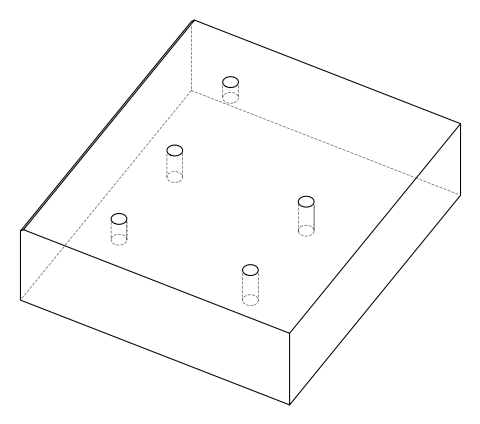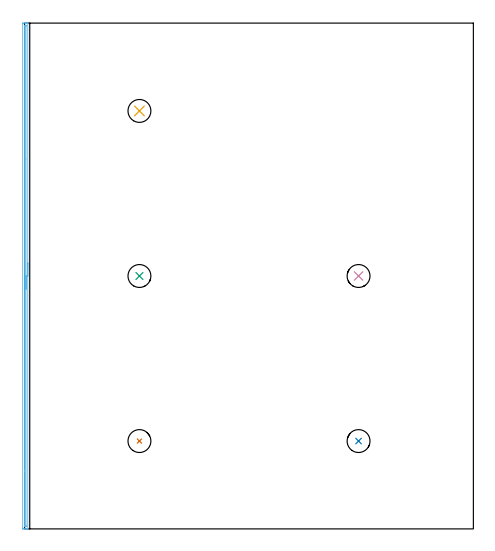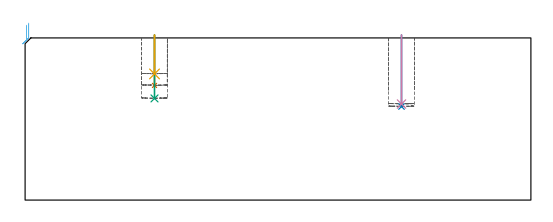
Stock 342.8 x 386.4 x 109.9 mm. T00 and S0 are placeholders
(PLAN: 6 operations, 1 tool changes, 7.1 min)
(1 INDEXABLE_INSERT_DRILL_BLIND_HOLE_FROM_SOLID | STEP1POCKET | NXT0302_006 | 0.14 min | 7682 mm3)
(2 INDEXABLE_INSERT_DRILL_BLIND_HOLE_FROM_SOLID_1 | STEP1POCKET_1 | NXT0302_006 | 0.2 min | 11118 mm3)
(3 INDEXABLE_INSERT_DRILL_BLIND_HOLE_FROM_SOLID_2 | STEP1POCKET_2 | NXT0302_006 | 0.17 min | 9796 mm3)
(4 INDEXABLE_INSERT_DRILL_BLIND_HOLE_FROM_SOLID_3 | STEP1POCKET_3 | NXT0302_006 | 0.19 min | 10710 mm3)
(5 INDEXABLE_INSERT_DRILL_BLIND_HOLE_FROM_SOLID_4 | STEP1POCKET_4 | NXT0302_006 | 0.11 min | 5809 mm3)
(6 AREA_MILL | FG_CHAMFER_SURFACE | UGT0205_001 | 6.34 min | 2938 mm3)
(TOOL NXT0302_006 | Index. Insert Drill 17.5mm [880-D1750L25-05] | D17.5 PA176 FL88 Z2)
(TOOL UGT0205_001 | Chamfer Mill 20 x 3 x 45 deg. | D20 FL50 Z2)
(OP 1 INDEXABLE_INSERT_DRILL_BLIND_HOLE_FROM_SOLID)
G17 G21 G94 G90
T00 M6
G54
G17 G0 G90 X87.7 Y67.1 S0 M3
G43 Z119.9 H1
G94 G81 G98 Z77.7 F250. R111.9
G80
M5
M2
(OP 2 INDEXABLE_INSERT_DRILL_BLIND_HOLE_FROM_SOLID_1)
G17 G21 G94 G90
T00 M6
G54
G17 G0 G90 X255.1 Y67.1 S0 M3
G43 Z119.9 H1
G94 G81 G98 Z63.4 F250. R111.9
G80
M5
M2
(OP 3 INDEXABLE_INSERT_DRILL_BLIND_HOLE_FROM_SOLID_2)
G17 G21 G94 G90
T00 M6
G54
G17 G0 G90 X87.7 Y193.2 S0 M3
G43 Z119.9 H1
G94 G81 G98 Z68.9 F250. R111.9
G80
M5
M2
(OP 4 INDEXABLE_INSERT_DRILL_BLIND_HOLE_FROM_SOLID_3)
G17 G21 G94 G90
T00 M6
G54
G17 G0 G90 X255.1 Y193.2 S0 M3
G43 Z119.9 H1
G94 G81 G98 Z65.1 F250. R111.9
G80
M5
M2
(OP 5 INDEXABLE_INSERT_DRILL_BLIND_HOLE_FROM_SOLID_4)
G17 G21 G94 G90
T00 M6
G54
G17 G0 G90 X87.7 Y319.3 S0 M3
G43 Z119.9 H1
G94 G81 G98 Z85.5 F250. R111.9
G80
M5
M2
(OP 6 AREA_MILL)
G17 G21 G94 G90
T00 M6
G54
G17 G0 G90 X2.4 Y203.2 S1061 M3
G43 Z119.9 H0
G94 G1 Y203.162 Z119.028 F250.
Y203.048 Z118.163
Y202.859 Z117.312
Y202.597 Z116.48
Y202.263 Z115.674
Y201.86 Z114.9
Y201.392 Z114.164
Y200.86 Z113.472
Y200.271 Z112.829
Y199.628 Z112.239
Y198.936 Z111.708
Y198.2 Z111.24
Y197.426 Z110.837
Y196.62 Z110.503
Y195.788 Z110.241
Y194.937 Z110.052
Y194.072 Z109.938
Y193.2 Z109.9
Y0.171
X2.405 Y0.01 Z109.895
X2.338 Y0.007 Z109.83
X1.921 Y0. Z109.421
X1.597 Z109.096
X0.896 Z108.392
X-0.346 Z107.151
X-0.889 Y0.001 Z106.605
X-1.149 Y0.002 Z106.346
X-1.491 Y0.007 Z106.005
X-1.493 Y0.018 Z106.003
X-1.499 Y0.622 Z106.001
X-1.5 Y1.233 Z106.
X-1.499 Y385.778 Z106.001
X-1.493 Y386.382 Z106.003
X-1.491 Y386.393 Z106.005
X-0.889 Y386.4 Z106.605
X0.546 Z108.043
X0.896 Z108.392
X1.597 Z109.096
X1.921 Z109.421
X2.338 Y386.393 Z109.83
X2.397 Y386.39 Z109.888
X2.4 Y386.225 Z109.9
Y193.2
X0.986 Z108.486
Y2.32
X0.985 Y2.231 Z108.485
X0.981 Y2.052 Z108.481
X0.979 Y2.009 Z108.479
X0.972 Y2.006 Z108.472
X0.947 Y2.003 Z108.447
X0.896 Y2.001 Z108.396
X0.412 Y2. Z107.912
X0.004 Y2.004 Z107.504
X-0.054 Y2.007 Z107.446
X-0.068 Y2.009 Z107.432
X-0.079 Y2.025 Z107.421
X-0.082 Y2.141 Z107.418
X-0.085 Y2.32 Z107.415
X-0.086 Y44.224 Z107.414
Y384.08
X-0.085 Y384.17 Z107.415
X-0.081 Y384.348 Z107.419
X-0.079 Y384.392 Z107.421
X-0.072 Y384.394 Z107.428
X-0.047 Y384.397 Z107.453
X0.004 Y384.399 Z107.504
X0.488 Y384.4 Z107.988
X0.896 Y384.396 Z108.396
X0.954 Y384.393 Z108.454
X0.968 Y384.391 Z108.468
X0.979 Y384.374 Z108.479
X0.982 Y384.259 Z108.482
X0.985 Y384.08 Z108.485
X0.986 Y282.591 Z108.486
Y193.2
Y192.328 Z108.524
Y191.464 Z108.638
Y190.612 Z108.826
Y189.78 Z109.089
Y188.974 Z109.423
Y188.2 Z109.825
Y187.464 Z110.294
Y186.772 Z110.825
Y186.129 Z111.415
Y185.54 Z112.058
Y185.009 Z112.75
Y184.54 Z113.486
Y184.137 Z114.259
Y183.803 Z115.065
Y183.541 Z115.897
Y183.352 Z116.749
Y183.238 Z117.614
Y183.2 Z118.486
G0 Z119.9
M5
M2
